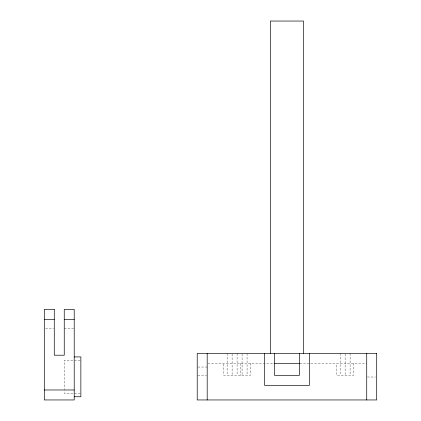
<?xml version="1.0" encoding="UTF-8"?>
<svg xmlns="http://www.w3.org/2000/svg" width="421" height="421" viewBox="0 0 421 421"><rect width="100%" height="100%" fill="white"/><g stroke="black" fill="none" stroke-linecap="round" stroke-linejoin="round"><path stroke-width="0.32" stroke-dasharray="2.1 1.58" d="M45.547 328.617L53.646 328.617M64.245 328.617L73.591 328.617M80.222 360.25L64.245 360.25L64.245 389.593M207.842 363.391L273.845 363.391M299.763 363.391L366.728 363.391M197.844 367.044L207.19 367.044M197.844 375.353L206.569 375.353M367.354 377.016L375.453 377.016M80.222 393.43L64.245 393.43L64.245 390.725M353.435 363.391L353.461 375.353L336.784 375.353L336.816 363.391M350.109 353.419L350.109 375.353M345.125 354.061L345.125 375.353M340.136 353.419L340.136 375.353M250.4 363.391L250.4 375.353L223.809 375.353L223.809 363.391M247.074 353.419L247.074 375.353M242.091 354.061L242.091 375.353M240.428 363.391L240.428 375.353M237.107 353.419L237.107 375.353M232.118 354.061L232.118 375.353M227.135 353.419L227.135 375.353"/><path stroke-width="0.63" d="M44.3 319.392L54.272 319.392M64.245 319.392L74.212 319.392M74.212 356.929L80.864 356.929L80.864 396.75L74.212 396.75M274.155 363.391L299.763 363.391M44.3 389.978L74.212 389.978M366.728 353.419L366.728 399.95M309.393 353.419L309.393 385.326L264.525 385.326L264.525 353.419M303.552 353.419L303.552 21.05L270.371 21.05L270.371 353.419M299.426 353.419L299.426 375.353L274.497 375.353L274.497 353.419M207.19 353.419L207.19 399.95M54.272 309.419L44.3 309.419L44.3 399.95L74.212 399.95L74.212 309.419L64.245 309.419L64.245 355.208L54.272 355.208L54.272 309.419M376.7 353.419L197.223 353.419L197.223 399.95L376.7 399.95L376.7 353.419"/></g></svg>
